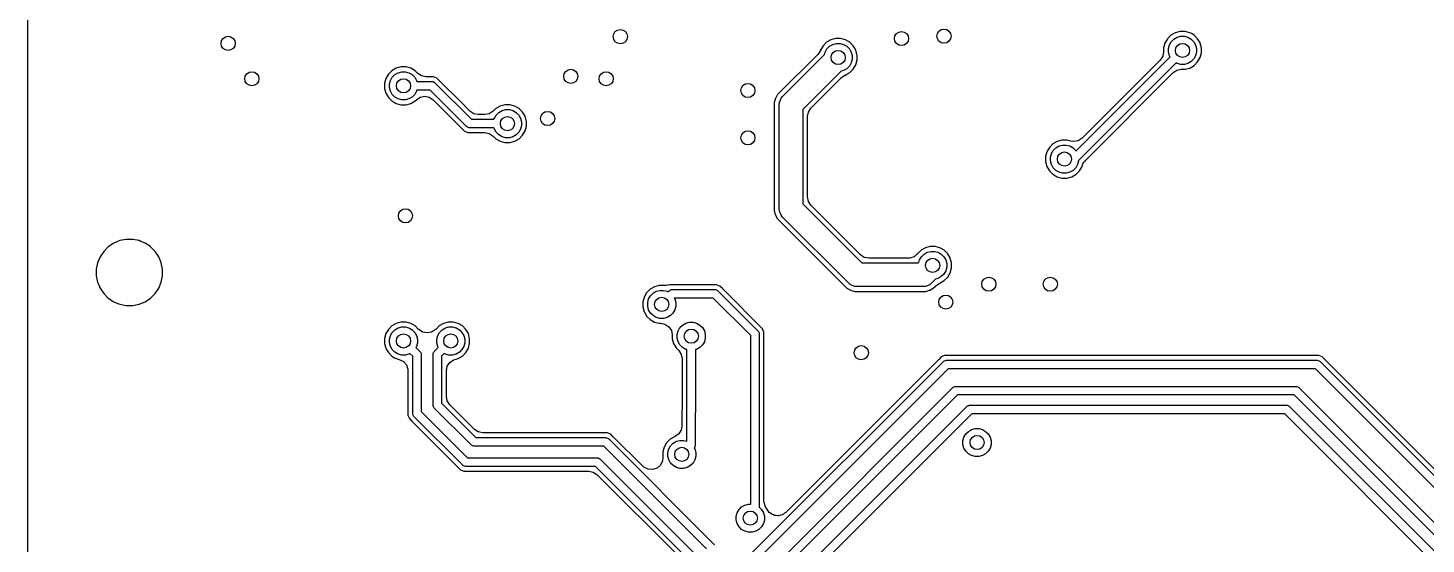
# Model space of a CAD drawing. Header units: inches. Extents: x 2.6 to 14.2, y -7.9 to -3.5.
# Drawn here: x 8.524 to 9.689, y -4.558 to -4.128 of the extents above; entities that cross this region are included whole.
import ezdxf

# ---------------------------------------------------------------- set-up
doc = ezdxf.new("R2010")
doc.units = ezdxf.units.IN
doc.header["$MEASUREMENT"] = 0
doc.layers.add('B.Cu', color=153, linetype='CONTINUOUS', true_color=0x4d7fc4)

msp = doc.modelspace()

# ---------------------------------------------------------------- linework, layer by layer
at = {"layer": 'B.Cu', "linetype": 'CONTINUOUS'}
for p, q in [((8.5242, -4.1737), (8.5242, -4.0408)), ((9.4767, -4.1336), (9.4738, -4.1366)), ((9.4803, -4.1316), (9.4767, -4.1336)), ((9.4792, -4.1369), (9.4819, -4.1353)), ((9.4843, -4.1305), (9.4803, -4.1316)), ((9.4819, -4.1353), (9.4849, -4.1345)), ((9.4885, -4.1305), (9.4843, -4.1305)), ((9.4849, -4.1345), (9.488, -4.1345)), ((9.488, -4.1345), (9.4909, -4.1353)), ((9.4925, -4.1316), (9.4885, -4.1305)), ((9.4909, -4.1353), (9.4936, -4.1369)), ((9.4938, -4.1323), (9.4925, -4.1316)), ((9.4961, -4.1336), (9.4938, -4.1323)), ((9.499, -4.1366), (9.4961, -4.1336)), ((9.1846, -4.1464), (9.1824, -4.1496)), ((9.1847, -4.1461), (9.1846, -4.1464)), ((9.1868, -4.1425), (9.1847, -4.1461)), ((9.1897, -4.1395), (9.1868, -4.1425)), ((9.1879, -4.1497), (9.1885, -4.1476)), ((9.1885, -4.1476), (9.19, -4.145)), ((9.1933, -4.1375), (9.1897, -4.1395)), ((9.19, -4.145), (9.1922, -4.1428)), ((9.1922, -4.1428), (9.1949, -4.1413)), ((9.1973, -4.1364), (9.1933, -4.1375)), ((9.1949, -4.1413), (9.1979, -4.1405)), ((9.2015, -4.1364), (9.1973, -4.1364)), ((9.1979, -4.1405), (9.201, -4.1405)), ((9.201, -4.1405), (9.2039, -4.1413)), ((9.2055, -4.1375), (9.2015, -4.1364)), ((9.2039, -4.1413), (9.2066, -4.1428)), ((9.2074, -4.1386), (9.2055, -4.1375)), ((9.2066, -4.1428), (9.2088, -4.145)), ((9.2091, -4.1395), (9.2074, -4.1386)), ((9.2088, -4.145), (9.2103, -4.1476)), ((9.212, -4.1425), (9.2091, -4.1395)), ((9.2103, -4.1476), (9.2111, -4.1506)), ((9.2135, -4.145), (9.212, -4.1425)), ((9.2141, -4.1461), (9.2135, -4.145)), ((9.215, -4.1496), (9.2141, -4.1461)), ((9.4706, -4.1474), (9.4699, -4.1511)), ((9.4717, -4.1402), (9.4706, -4.1442)), ((9.4706, -4.1442), (9.4706, -4.1474)), ((9.4738, -4.1366), (9.4717, -4.1402)), ((9.4747, -4.1447), (9.4755, -4.1417)), ((9.4747, -4.1478), (9.4747, -4.1447)), ((9.4755, -4.1417), (9.477, -4.1391)), ((9.477, -4.1391), (9.4792, -4.1369)), ((9.4936, -4.1369), (9.4958, -4.1391)), ((9.4958, -4.1391), (9.4973, -4.1417)), ((9.4973, -4.1417), (9.4981, -4.1447)), ((9.4981, -4.1447), (9.4981, -4.1478)), ((9.5007, -4.1395), (9.499, -4.1366)), ((9.5011, -4.1402), (9.5007, -4.1395)), ((9.5022, -4.1441), (9.5011, -4.1402)), ((9.5022, -4.1442), (9.5022, -4.1441)), ((9.5022, -4.1483), (9.5022, -4.1442)), ((9.1824, -4.1496), (9.149, -4.1831)), ((9.1531, -4.1846), (9.1879, -4.1497)), ((9.2088, -4.1594), (9.2066, -4.1615)), ((9.2103, -4.1567), (9.2088, -4.1594)), ((9.2111, -4.1537), (9.2103, -4.1567)), ((9.2111, -4.1506), (9.2111, -4.1537)), ((9.212, -4.1618), (9.2141, -4.1583)), ((9.2141, -4.1583), (9.2152, -4.1542)), ((9.2152, -4.1501), (9.215, -4.1496)), ((9.2152, -4.1542), (9.2152, -4.1501)), ((9.3976, -4.2301), (9.476, -4.1517)), ((9.481, -4.1567), (9.3997, -4.238)), ((9.4678, -4.1543), (9.4027, -4.2194)), ((9.4699, -4.1511), (9.4678, -4.1543)), ((9.4755, -4.1508), (9.4747, -4.1478)), ((9.476, -4.1517), (9.4755, -4.1508)), ((9.4819, -4.1572), (9.481, -4.1567)), ((9.4849, -4.158), (9.4819, -4.1572)), ((9.488, -4.158), (9.4849, -4.158)), ((9.4909, -4.1572), (9.488, -4.158)), ((9.4936, -4.1556), (9.4909, -4.1572)), ((9.4925, -4.161), (9.4961, -4.1589)), ((9.4958, -4.1534), (9.4936, -4.1556)), ((9.4973, -4.1508), (9.4958, -4.1534)), ((9.4961, -4.1589), (9.499, -4.1559)), ((9.4981, -4.1478), (9.4973, -4.1508)), ((9.499, -4.1559), (9.5011, -4.1523)), ((9.5011, -4.1523), (9.5022, -4.1483)), ((8.8225, -4.1697), (8.8214, -4.1737)), ((8.8246, -4.1661), (8.8225, -4.1697)), ((8.8275, -4.1632), (8.8246, -4.1661)), ((8.8263, -4.1713), (8.8278, -4.1686)), ((8.8311, -4.1611), (8.8275, -4.1632)), ((8.8278, -4.1686), (8.83, -4.1664)), ((8.83, -4.1664), (8.8327, -4.1649)), ((8.8351, -4.16), (8.8311, -4.1611)), ((8.8327, -4.1649), (8.8357, -4.1641)), ((8.8393, -4.16), (8.8351, -4.16)), ((8.8357, -4.1641), (8.8387, -4.1641)), ((8.8387, -4.1641), (8.8417, -4.1649)), ((8.8433, -4.1611), (8.8393, -4.16)), ((8.8417, -4.1649), (8.8444, -4.1664)), ((8.8469, -4.1632), (8.8433, -4.1611)), ((8.8444, -4.1664), (8.8466, -4.1686)), ((8.8466, -4.1686), (8.8481, -4.1713)), ((8.8491, -4.1654), (8.8469, -4.1632)), ((8.8469, -4.1632), (8.8469, -4.1632)), ((8.8523, -4.1675), (8.8491, -4.1654)), ((8.8561, -4.1683), (8.8523, -4.1675)), ((8.8623, -4.1683), (8.8561, -4.1683)), ((8.8651, -4.1694), (8.8623, -4.1683)), ((8.8623, -4.1683), (8.8623, -4.1683)), ((8.8672, -4.1715), (8.8651, -4.1694)), ((8.8651, -4.1694), (8.8651, -4.1694)), ((8.8651, -4.1694), (8.8651, -4.1694)), ((9.2019, -4.1636), (9.1699, -4.1956)), ((9.1767, -4.1944), (9.202, -4.1691)), ((9.2039, -4.1631), (9.2019, -4.1636)), ((9.202, -4.1691), (9.2051, -4.167)), ((9.2066, -4.1615), (9.2039, -4.1631)), ((9.2051, -4.167), (9.2055, -4.1669)), ((9.2051, -4.167), (9.2051, -4.167)), ((9.2055, -4.1669), (9.2066, -4.1662)), ((9.2066, -4.1662), (9.2091, -4.1648)), ((9.2091, -4.1648), (9.212, -4.1618)), ((9.4054, -4.2379), (9.4784, -4.1649)), ((9.4784, -4.1649), (9.4816, -4.1628)), ((9.4816, -4.1628), (9.4853, -4.162)), ((9.4853, -4.162), (9.4885, -4.162)), ((9.4885, -4.162), (9.4925, -4.161)), ((8.5242, -4.3286), (8.5242, -4.1737)), ((8.8214, -4.1737), (8.8214, -4.1779)), ((8.8214, -4.1779), (8.8225, -4.1819)), ((8.8225, -4.1819), (8.8238, -4.1841)), ((8.8255, -4.1742), (8.8263, -4.1713)), ((8.8255, -4.1773), (8.8255, -4.1742)), ((8.8263, -4.1803), (8.8255, -4.1773)), ((8.8278, -4.183), (8.8263, -4.1803)), ((8.8481, -4.1803), (8.8466, -4.183)), ((8.8481, -4.1713), (8.8484, -4.1722)), ((8.8484, -4.1793), (8.8481, -4.1803)), ((8.8484, -4.1722), (8.8608, -4.1722)), ((8.8594, -4.1793), (8.8484, -4.1793)), ((8.8898, -4.2098), (8.8594, -4.1793)), ((8.8608, -4.1722), (8.8615, -4.1723)), ((8.8615, -4.1723), (8.8624, -4.1727)), ((8.8624, -4.1727), (8.8628, -4.1728)), ((8.8628, -4.1728), (8.8633, -4.1733)), ((8.8633, -4.1733), (8.8938, -4.2037)), ((8.8854, -4.1897), (8.8672, -4.1715)), ((8.8672, -4.1715), (8.8672, -4.1715)), ((8.8238, -4.1841), (8.8246, -4.1855)), ((8.8246, -4.1855), (8.8275, -4.1884)), ((8.8275, -4.1884), (8.8311, -4.1905)), ((8.83, -4.1852), (8.8278, -4.183)), ((8.8327, -4.1867), (8.83, -4.1852)), ((8.8311, -4.1905), (8.8351, -4.1916)), ((8.8357, -4.1875), (8.8327, -4.1867)), ((8.8351, -4.1916), (8.8393, -4.1916)), ((8.8387, -4.1875), (8.8357, -4.1875)), ((8.8417, -4.1867), (8.8387, -4.1875)), ((8.8393, -4.1916), (8.8433, -4.1905)), ((8.8444, -4.1852), (8.8417, -4.1867)), ((8.8433, -4.1905), (8.8469, -4.1884)), ((8.8466, -4.183), (8.8444, -4.1852)), ((8.8469, -4.1884), (8.8479, -4.1874)), ((8.8479, -4.1874), (8.8511, -4.1852)), ((8.8511, -4.1852), (8.8549, -4.1845)), ((8.8549, -4.1845), (8.8586, -4.1852)), ((8.8586, -4.1852), (8.8618, -4.1874)), ((8.8618, -4.1874), (8.8618, -4.1874)), ((8.8618, -4.1874), (8.886, -4.2115)), ((8.8926, -4.1969), (8.8854, -4.1897)), ((8.9177, -4.1926), (8.9141, -4.1947)), ((8.9217, -4.1915), (8.9177, -4.1926)), ((8.9259, -4.1915), (8.9217, -4.1915)), ((8.9299, -4.1926), (8.9259, -4.1915)), ((8.932, -4.1938), (8.9299, -4.1926)), ((8.9335, -4.1947), (8.932, -4.1938)), ((9.1472, -4.1862), (9.1462, -4.1897)), ((9.1462, -4.1897), (9.1462, -4.1897)), ((9.1462, -4.1897), (9.1462, -4.28)), ((9.1474, -4.1859), (9.1472, -4.1862)), ((9.1472, -4.1862), (9.1472, -4.1862)), ((9.149, -4.1831), (9.1474, -4.1859)), ((9.1474, -4.1859), (9.1474, -4.1859)), ((9.149, -4.1831), (9.149, -4.1831)), ((9.149, -4.1831), (9.149, -4.1831)), ((9.1502, -4.1915), (9.1504, -4.1896)), ((9.1502, -4.2781), (9.1502, -4.1915)), ((9.1504, -4.1896), (9.1519, -4.1861)), ((9.1519, -4.1861), (9.1531, -4.1846)), ((9.1519, -4.1861), (9.1519, -4.1861)), ((8.8957, -4.199), (8.8926, -4.1969)), ((8.8938, -4.2037), (8.9126, -4.2037)), ((8.8995, -4.1998), (8.8957, -4.199)), ((8.905, -4.1998), (8.8995, -4.1998)), ((8.9087, -4.199), (8.905, -4.1998)), ((8.9119, -4.1969), (8.9087, -4.199)), ((8.9087, -4.199), (8.9087, -4.199)), ((8.9087, -4.199), (8.9087, -4.199)), ((8.9141, -4.1947), (8.9119, -4.1969)), ((8.9119, -4.1969), (8.9119, -4.1969)), ((8.9126, -4.2037), (8.9129, -4.2028)), ((8.9129, -4.2028), (8.9144, -4.2001)), ((8.9141, -4.1947), (8.9141, -4.1947)), ((8.9144, -4.2001), (8.9166, -4.1979)), ((8.9166, -4.1979), (8.9193, -4.1964)), ((8.9193, -4.1964), (8.9223, -4.1956)), ((8.9223, -4.1956), (8.9254, -4.1956)), ((8.9254, -4.1956), (8.9283, -4.1964)), ((8.9283, -4.1964), (8.931, -4.1979)), ((8.931, -4.1979), (8.9332, -4.2001)), ((8.9332, -4.2001), (8.9347, -4.2028)), ((8.9364, -4.1976), (8.9335, -4.1947)), ((8.9347, -4.2028), (8.9355, -4.2057)), ((8.9355, -4.2057), (8.9355, -4.2088)), ((8.9377, -4.1998), (8.9364, -4.1976)), ((8.9385, -4.2012), (8.9377, -4.1998)), ((8.9395, -4.2047), (8.9385, -4.2012)), ((8.9396, -4.2052), (8.9395, -4.2047)), ((8.9396, -4.2094), (8.9396, -4.2052)), ((9.1699, -4.1956), (9.1699, -4.2741)), ((9.1738, -4.2013), (9.1746, -4.1976)), ((9.1738, -4.2347), (9.1738, -4.2013)), ((9.1746, -4.1976), (9.1767, -4.1944)), ((8.886, -4.2115), (8.886, -4.2115)), ((8.886, -4.2115), (8.8881, -4.2136)), ((8.8881, -4.2136), (8.8881, -4.2136)), ((8.8881, -4.2136), (8.8881, -4.2136)), ((8.8881, -4.2136), (8.8908, -4.2148)), ((8.8904, -4.2102), (8.8898, -4.2098)), ((8.8911, -4.2105), (8.8904, -4.2102)), ((8.8908, -4.2148), (8.8908, -4.2148)), ((8.8908, -4.2148), (8.8908, -4.2148)), ((8.8908, -4.2148), (8.8908, -4.2148)), ((8.8908, -4.2148), (8.8938, -4.2148)), ((8.8916, -4.2108), (8.8911, -4.2105)), ((8.8923, -4.2108), (8.8916, -4.2108)), ((8.9126, -4.2108), (8.8923, -4.2108)), ((8.8938, -4.2148), (8.905, -4.2148)), ((8.905, -4.2148), (8.9087, -4.2155)), ((8.9087, -4.2155), (8.9119, -4.2177)), ((8.9129, -4.2118), (8.9126, -4.2108)), ((8.9144, -4.2145), (8.9129, -4.2118)), ((8.9166, -4.2167), (8.9144, -4.2145)), ((8.9193, -4.2182), (8.9166, -4.2167)), ((8.931, -4.2167), (8.9283, -4.2182)), ((8.9332, -4.2145), (8.931, -4.2167)), ((8.9347, -4.2118), (8.9332, -4.2145)), ((8.9335, -4.2199), (8.9364, -4.217)), ((8.9355, -4.2088), (8.9347, -4.2118)), ((8.9364, -4.217), (8.9385, -4.2134)), ((8.9385, -4.2134), (8.9396, -4.2094)), ((8.9119, -4.2177), (8.9131, -4.2189)), ((8.9131, -4.2189), (8.9141, -4.2199)), ((8.9141, -4.2199), (8.9177, -4.222)), ((8.9177, -4.222), (8.9217, -4.2231)), ((8.9223, -4.219), (8.9193, -4.2182)), ((8.9217, -4.2231), (8.9259, -4.2231)), ((8.9254, -4.219), (8.9223, -4.219)), ((8.9283, -4.2182), (8.9254, -4.219)), ((8.9259, -4.2231), (8.9299, -4.222)), ((8.9299, -4.222), (8.9335, -4.2199)), ((9.3754, -4.2271), (9.3733, -4.2307)), ((9.3783, -4.2242), (9.3754, -4.2271)), ((9.3819, -4.2221), (9.3783, -4.2242)), ((9.3786, -4.2296), (9.3808, -4.2274)), ((9.3808, -4.2274), (9.3835, -4.2259)), ((9.3859, -4.221), (9.3819, -4.2221)), ((9.3835, -4.2259), (9.3865, -4.2251)), ((9.3901, -4.221), (9.3859, -4.221)), ((9.3865, -4.2251), (9.3895, -4.2251)), ((9.3895, -4.2251), (9.3925, -4.2259)), ((9.3932, -4.2219), (9.3901, -4.221)), ((9.3925, -4.2259), (9.3952, -4.2274)), ((9.3958, -4.2222), (9.3932, -4.2219)), ((9.3952, -4.2274), (9.3974, -4.2296)), ((9.3995, -4.2215), (9.3958, -4.2222)), ((9.4027, -4.2194), (9.3995, -4.2215)), ((9.1738, -4.2684), (9.1738, -4.2347)), ((9.3733, -4.2307), (9.3722, -4.2347)), ((9.3722, -4.2347), (9.3722, -4.2389)), ((9.3722, -4.2389), (9.3733, -4.2429)), ((9.3763, -4.2353), (9.3771, -4.2323)), ((9.3763, -4.2384), (9.3763, -4.2353)), ((9.3771, -4.2413), (9.3763, -4.2384)), ((9.3771, -4.2323), (9.3786, -4.2296)), ((9.3974, -4.2296), (9.3976, -4.2301)), ((9.3997, -4.2384), (9.3989, -4.2413)), ((9.3997, -4.238), (9.3997, -4.2384)), ((9.403, -4.2416), (9.4033, -4.2409)), ((9.4033, -4.2409), (9.404, -4.2399)), ((9.404, -4.2399), (9.4045, -4.2389)), ((9.4045, -4.2389), (9.4054, -4.2379)), ((9.3733, -4.2429), (9.3733, -4.2429)), ((9.3733, -4.2429), (9.3754, -4.2465)), ((9.3754, -4.2465), (9.3783, -4.2494)), ((9.3786, -4.244), (9.3771, -4.2413)), ((9.3783, -4.2494), (9.3819, -4.2515)), ((9.3808, -4.2462), (9.3786, -4.244)), ((9.3835, -4.2477), (9.3808, -4.2462)), ((9.3819, -4.2515), (9.3859, -4.2526)), ((9.3865, -4.2485), (9.3835, -4.2477)), ((9.3859, -4.2526), (9.3901, -4.2526)), ((9.3895, -4.2485), (9.3865, -4.2485)), ((9.3925, -4.2477), (9.3895, -4.2485)), ((9.3901, -4.2526), (9.3941, -4.2515)), ((9.3952, -4.2462), (9.3925, -4.2477)), ((9.3941, -4.2515), (9.3977, -4.2494)), ((9.3974, -4.244), (9.3952, -4.2462)), ((9.3989, -4.2413), (9.3974, -4.244)), ((9.3977, -4.2494), (9.3979, -4.2492)), ((9.3979, -4.2492), (9.4006, -4.2465)), ((9.4006, -4.2465), (9.4027, -4.2429)), ((9.4027, -4.2429), (9.403, -4.2416)), ((9.1699, -4.2741), (9.2192, -4.3234)), ((9.1746, -4.2721), (9.1738, -4.2684)), ((9.1767, -4.2753), (9.1746, -4.2721)), ((9.218, -4.3166), (9.1767, -4.2753)), ((9.1462, -4.28), (9.1469, -4.2826)), ((9.1469, -4.2826), (9.1472, -4.2835)), ((9.1472, -4.2835), (9.149, -4.2866)), ((9.149, -4.2866), (9.149, -4.2866)), ((9.149, -4.2866), (9.149, -4.2866)), ((9.149, -4.2866), (9.2067, -4.3443)), ((9.1504, -4.2801), (9.1502, -4.2781)), ((9.1519, -4.2836), (9.1504, -4.2801)), ((9.1531, -4.2851), (9.1519, -4.2836)), ((9.1519, -4.2836), (9.1519, -4.2836)), ((9.2082, -4.3402), (9.1531, -4.2851)), ((8.5912, -4.3099), (8.5874, -4.3137)), ((8.5958, -4.3069), (8.5912, -4.3099)), ((8.6008, -4.3048), (8.5958, -4.3069)), ((8.5958, -4.3069), (8.5958, -4.3069)), ((8.6061, -4.3037), (8.6008, -4.3048)), ((8.6008, -4.3048), (8.6008, -4.3048)), ((8.6115, -4.3037), (8.6061, -4.3037)), ((8.6061, -4.3037), (8.6061, -4.3037)), ((8.6169, -4.3048), (8.6115, -4.3037)), ((8.6115, -4.3037), (8.6115, -4.3037)), ((8.6184, -4.3054), (8.6169, -4.3048)), ((8.6169, -4.3048), (8.6169, -4.3048)), ((8.6219, -4.3069), (8.6184, -4.3054)), ((8.6264, -4.3098), (8.6219, -4.3069)), ((8.6219, -4.3069), (8.6219, -4.3069)), ((8.6264, -4.3099), (8.6264, -4.3098)), ((8.6302, -4.3137), (8.6264, -4.3099)), ((9.2721, -4.3107), (9.2685, -4.3128)), ((9.2761, -4.3096), (9.2721, -4.3107)), ((9.2802, -4.3096), (9.2761, -4.3096)), ((9.2842, -4.3107), (9.2802, -4.3096)), ((9.2853, -4.3113), (9.2842, -4.3107)), ((8.5844, -4.3182), (8.5823, -4.3233)), ((8.5874, -4.3137), (8.5844, -4.3182)), ((8.5844, -4.3182), (8.5844, -4.3182)), ((8.6332, -4.3182), (8.6302, -4.3137)), ((8.6302, -4.3137), (8.6302, -4.3137)), ((8.6333, -4.3182), (8.6332, -4.3182)), ((8.635, -4.3225), (8.6333, -4.3182)), ((9.2212, -4.3187), (9.218, -4.3166)), ((9.2249, -4.3195), (9.2212, -4.3187)), ((9.2578, -4.3195), (9.2249, -4.3195)), ((9.2591, -4.3194), (9.2578, -4.3195)), ((9.2627, -4.3182), (9.2591, -4.3194)), ((9.265, -4.3161), (9.2627, -4.3182)), ((9.2651, -4.3162), (9.265, -4.3161)), ((9.2655, -4.3157), (9.2651, -4.3162)), ((9.2685, -4.3128), (9.2655, -4.3157)), ((9.2655, -4.3157), (9.2655, -4.3157)), ((9.2667, -4.3229), (9.2672, -4.3209)), ((9.2672, -4.3209), (9.2688, -4.3182)), ((9.2685, -4.3128), (9.2685, -4.3128)), ((9.2685, -4.3128), (9.2685, -4.3128)), ((9.2688, -4.3182), (9.271, -4.316)), ((9.271, -4.316), (9.2736, -4.3145)), ((9.2736, -4.3145), (9.2766, -4.3137)), ((9.2766, -4.3137), (9.2797, -4.3137)), ((9.2797, -4.3137), (9.2827, -4.3145)), ((9.2827, -4.3145), (9.2853, -4.316)), ((9.2878, -4.3128), (9.2853, -4.3113)), ((9.2853, -4.316), (9.2875, -4.3182)), ((9.2875, -4.3182), (9.2891, -4.3209)), ((9.2908, -4.3157), (9.2878, -4.3128)), ((9.2891, -4.3209), (9.2899, -4.3239)), ((9.2927, -4.319), (9.2908, -4.3157)), ((9.2928, -4.3193), (9.2927, -4.319)), ((9.2939, -4.3232), (9.2928, -4.3193)), ((8.5242, -4.5963), (8.5242, -4.3286)), ((8.5823, -4.3233), (8.5812, -4.3286)), ((8.5812, -4.3286), (8.5812, -4.334)), ((8.5812, -4.334), (8.5823, -4.3393)), ((8.5823, -4.3233), (8.5823, -4.3233)), ((8.6353, -4.3233), (8.635, -4.3225)), ((8.6364, -4.3286), (8.6353, -4.3233)), ((8.6353, -4.3233), (8.6353, -4.3233)), ((8.6353, -4.3393), (8.6364, -4.334)), ((8.6364, -4.334), (8.6364, -4.3286)), ((8.6364, -4.3286), (8.6364, -4.3286)), ((8.6364, -4.334), (8.6364, -4.334)), ((9.2192, -4.3234), (9.2662, -4.3234)), ((9.2662, -4.3234), (9.2667, -4.3229)), ((9.2875, -4.3326), (9.2853, -4.3348)), ((9.2891, -4.3299), (9.2875, -4.3326)), ((9.2899, -4.3269), (9.2891, -4.3299)), ((9.2899, -4.3239), (9.2899, -4.3269)), ((9.2908, -4.3351), (9.2928, -4.3315)), ((9.2928, -4.3315), (9.2939, -4.3275)), ((9.2939, -4.3233), (9.2939, -4.3232)), ((9.2939, -4.3275), (9.2939, -4.3233)), ((8.5823, -4.3393), (8.5823, -4.3393)), ((8.5823, -4.3393), (8.5832, -4.3415)), ((8.5832, -4.3415), (8.5844, -4.3443)), ((8.5844, -4.3443), (8.5844, -4.3444)), ((8.5844, -4.3444), (8.5844, -4.3444)), ((8.5844, -4.3444), (8.5874, -4.3489)), ((8.6302, -4.3489), (8.6333, -4.3444)), ((8.6333, -4.3444), (8.6353, -4.3393)), ((8.6353, -4.3393), (8.6353, -4.3393)), ((9.0427, -4.3453), (9.0397, -4.3482)), ((9.0463, -4.3432), (9.0427, -4.3453)), ((9.0503, -4.3421), (9.0463, -4.3432)), ((9.0544, -4.3421), (9.0503, -4.3421)), ((9.0548, -4.3421), (9.0544, -4.3421)), ((9.0544, -4.3421), (9.0544, -4.3421)), ((9.056, -4.3422), (9.0548, -4.3421)), ((9.0588, -4.3417), (9.056, -4.3422)), ((9.0597, -4.3415), (9.0588, -4.3417)), ((9.0588, -4.3417), (9.0588, -4.3417)), ((9.0981, -4.3415), (9.0597, -4.3415)), ((9.0597, -4.3415), (9.0597, -4.3415)), ((9.0598, -4.3459), (9.0605, -4.3455)), ((9.0605, -4.3455), (9.0612, -4.3455)), ((9.0612, -4.3455), (9.0967, -4.3455)), ((9.0967, -4.3455), (9.0973, -4.3455)), ((9.0973, -4.3455), (9.0981, -4.3459)), ((9.1009, -4.3427), (9.0981, -4.3415)), ((9.0981, -4.3415), (9.0981, -4.3415)), ((9.103, -4.3448), (9.1009, -4.3427)), ((9.1009, -4.3427), (9.1009, -4.3427)), ((9.1009, -4.3427), (9.1009, -4.3427)), ((9.1044, -4.3461), (9.103, -4.3448)), ((9.103, -4.3448), (9.103, -4.3448)), ((9.2067, -4.3443), (9.2067, -4.3443)), ((9.2067, -4.3443), (9.2067, -4.3443)), ((9.2067, -4.3443), (9.2098, -4.3461)), ((9.2097, -4.3415), (9.2082, -4.3402)), ((9.2132, -4.3429), (9.2097, -4.3415)), ((9.2097, -4.3415), (9.2097, -4.3415)), ((9.2152, -4.3431), (9.2132, -4.3429)), ((9.2703, -4.3431), (9.2152, -4.3431)), ((9.2722, -4.3429), (9.2703, -4.3431)), ((9.2757, -4.3415), (9.2722, -4.3429)), ((9.2772, -4.3402), (9.2757, -4.3415)), ((9.2757, -4.3415), (9.2757, -4.3415)), ((9.2757, -4.346), (9.2771, -4.3453)), ((9.2771, -4.3453), (9.2787, -4.3443)), ((9.2806, -4.3369), (9.2772, -4.3402)), ((9.2787, -4.3443), (9.2807, -4.3424)), ((9.2827, -4.3363), (9.2806, -4.3369)), ((9.2807, -4.3424), (9.2839, -4.3402)), ((9.2853, -4.3348), (9.2827, -4.3363)), ((9.2839, -4.3402), (9.2842, -4.3401)), ((9.2839, -4.3402), (9.2839, -4.3402)), ((9.2842, -4.3401), (9.2878, -4.338)), ((9.2842, -4.3401), (9.2842, -4.3401)), ((9.2878, -4.338), (9.2908, -4.3351)), ((8.5874, -4.3489), (8.5874, -4.3489)), ((8.5874, -4.3489), (8.5912, -4.3527)), ((8.5912, -4.3527), (8.5912, -4.3527)), ((8.5912, -4.3527), (8.5958, -4.3557)), ((8.5958, -4.3557), (8.5958, -4.3557)), ((8.5958, -4.3557), (8.5992, -4.3572)), ((8.5992, -4.3572), (8.6008, -4.3578)), ((8.6169, -4.3578), (8.6219, -4.3557)), ((8.6219, -4.3557), (8.6264, -4.3527)), ((8.6264, -4.3527), (8.6302, -4.3489)), ((9.0377, -4.3518), (9.0366, -4.3558)), ((9.0366, -4.3558), (9.0366, -4.3599)), ((9.0397, -4.3482), (9.0377, -4.3518)), ((9.0407, -4.3563), (9.0415, -4.3534)), ((9.0407, -4.3594), (9.0407, -4.3563)), ((9.0415, -4.3534), (9.043, -4.3507)), ((9.043, -4.3507), (9.0452, -4.3485)), ((9.0452, -4.3485), (9.0478, -4.347)), ((9.0478, -4.347), (9.0508, -4.3462)), ((9.0508, -4.3462), (9.0539, -4.3462)), ((9.0539, -4.3462), (9.0569, -4.347)), ((9.0569, -4.347), (9.0578, -4.3475)), ((9.0578, -4.3475), (9.0587, -4.3465)), ((9.0587, -4.3465), (9.0593, -4.3461)), ((9.0593, -4.3461), (9.0598, -4.3459)), ((9.0952, -4.3526), (9.0628, -4.3526)), ((9.0628, -4.3526), (9.0633, -4.3534)), ((9.0633, -4.3534), (9.0641, -4.3563)), ((9.0641, -4.3563), (9.0641, -4.3594)), ((9.1266, -4.3839), (9.0952, -4.3526)), ((9.0981, -4.3459), (9.0986, -4.3461)), ((9.0986, -4.3461), (9.0992, -4.3465)), ((9.0992, -4.3465), (9.1326, -4.38)), ((9.1365, -4.3782), (9.1044, -4.3461)), ((9.2098, -4.3461), (9.2098, -4.3461)), ((9.2098, -4.3461), (9.2098, -4.3461)), ((9.2098, -4.3461), (9.2133, -4.3471)), ((9.2133, -4.3471), (9.2721, -4.3471)), ((9.2721, -4.3471), (9.2756, -4.3461)), ((9.2756, -4.3461), (9.2757, -4.346)), ((8.6008, -4.3578), (8.6008, -4.3578)), ((8.6008, -4.3578), (8.606, -4.3588)), ((8.606, -4.3588), (8.6061, -4.3589)), ((8.6061, -4.3589), (8.6115, -4.3589)), ((8.6115, -4.3589), (8.6142, -4.3583)), ((8.6142, -4.3583), (8.6169, -4.3578)), ((8.6169, -4.3578), (8.6169, -4.3578)), ((8.6169, -4.3578), (8.6169, -4.3578)), ((9.0366, -4.3599), (9.0377, -4.364)), ((9.0377, -4.364), (9.0382, -4.3648)), ((9.0382, -4.3648), (9.0397, -4.3676)), ((9.0397, -4.3676), (9.0427, -4.3705)), ((9.0415, -4.3624), (9.0407, -4.3594)), ((9.043, -4.3651), (9.0415, -4.3624)), ((9.0452, -4.3672), (9.043, -4.3651)), ((9.0478, -4.3688), (9.0452, -4.3672)), ((9.0508, -4.3696), (9.0478, -4.3688)), ((9.0569, -4.3688), (9.0539, -4.3696)), ((9.0596, -4.3672), (9.0569, -4.3688)), ((9.0617, -4.3651), (9.0596, -4.3672)), ((9.0633, -4.3624), (9.0617, -4.3651)), ((9.0641, -4.3594), (9.0633, -4.3624)), ((8.8246, -4.3787), (8.8225, -4.3823)), ((8.8275, -4.3758), (8.8246, -4.3787)), ((8.8311, -4.3737), (8.8275, -4.3758)), ((8.8278, -4.3812), (8.83, -4.379)), ((8.83, -4.379), (8.8327, -4.3775)), ((8.8351, -4.3726), (8.8311, -4.3737)), ((8.8327, -4.3775), (8.8357, -4.3767)), ((8.8393, -4.3726), (8.8351, -4.3726)), ((8.8357, -4.3767), (8.8387, -4.3767)), ((8.8387, -4.3767), (8.8417, -4.3775)), ((8.8433, -4.3737), (8.8393, -4.3726)), ((8.8417, -4.3775), (8.8444, -4.379)), ((8.8445, -4.3744), (8.8433, -4.3737)), ((8.8444, -4.379), (8.8466, -4.3812)), ((8.8469, -4.3758), (8.8445, -4.3744)), ((8.8498, -4.3787), (8.8469, -4.3758)), ((8.85, -4.3788), (8.8498, -4.3787)), ((8.8498, -4.3787), (8.8498, -4.3787)), ((8.8531, -4.381), (8.85, -4.3788)), ((8.8638, -4.3788), (8.8606, -4.381)), ((8.864, -4.3787), (8.8638, -4.3788)), ((8.8669, -4.3758), (8.864, -4.3787)), ((8.864, -4.3787), (8.864, -4.3787)), ((8.8705, -4.3737), (8.8669, -4.3758)), ((8.8669, -4.3758), (8.8669, -4.3758)), ((8.8669, -4.3758), (8.8669, -4.3758)), ((8.8672, -4.3812), (8.8694, -4.379)), ((8.8694, -4.379), (8.8721, -4.3775)), ((8.8745, -4.3726), (8.8705, -4.3737)), ((8.8721, -4.3775), (8.875, -4.3767)), ((8.8787, -4.3726), (8.8745, -4.3726)), ((8.875, -4.3767), (8.8781, -4.3767)), ((8.8781, -4.3767), (8.8811, -4.3775)), ((8.8827, -4.3737), (8.8787, -4.3726)), ((8.8811, -4.3775), (8.8838, -4.379)), ((8.8839, -4.3744), (8.8827, -4.3737)), ((8.8838, -4.379), (8.8859, -4.3812)), ((8.8863, -4.3758), (8.8839, -4.3744)), ((8.8892, -4.3787), (8.8863, -4.3758)), ((8.8913, -4.3823), (8.8892, -4.3787)), ((9.0427, -4.3705), (9.0463, -4.3726)), ((9.0463, -4.3726), (9.0503, -4.3736)), ((9.0503, -4.3736), (9.0514, -4.3736)), ((9.0539, -4.3696), (9.0508, -4.3696)), ((9.0514, -4.3736), (9.0551, -4.3744)), ((9.0551, -4.3744), (9.0583, -4.3765)), ((9.0583, -4.3765), (9.0605, -4.3797)), ((9.0605, -4.3797), (9.0612, -4.3834)), ((9.0653, -4.3829), (9.0661, -4.3799)), ((9.0661, -4.3799), (9.0676, -4.3773)), ((9.0676, -4.3773), (9.0698, -4.3751)), ((9.0698, -4.3751), (9.0724, -4.3735)), ((9.0724, -4.3735), (9.0754, -4.3727)), ((9.0754, -4.3727), (9.0785, -4.3727)), ((9.0785, -4.3727), (9.0815, -4.3735)), ((9.0815, -4.3735), (9.0842, -4.3751)), ((9.0842, -4.3751), (9.0863, -4.3773)), ((9.0863, -4.3773), (9.0879, -4.3799)), ((9.0879, -4.3799), (9.0887, -4.3829)), ((9.1326, -4.38), (9.1331, -4.3805)), ((9.1331, -4.3805), (9.1335, -4.3815)), ((9.1376, -4.381), (9.1365, -4.3782)), ((8.8225, -4.3823), (8.8214, -4.3863)), ((8.8214, -4.3863), (8.8214, -4.3905)), ((8.8214, -4.3905), (8.8225, -4.3945)), ((8.8255, -4.3868), (8.8263, -4.3839)), ((8.8255, -4.3899), (8.8255, -4.3868)), ((8.8263, -4.3929), (8.8255, -4.3899)), ((8.8263, -4.3839), (8.8278, -4.3812)), ((8.8466, -4.3812), (8.8481, -4.3839)), ((8.8481, -4.3839), (8.8489, -4.3868)), ((8.8489, -4.3899), (8.8481, -4.3929)), ((8.8489, -4.3868), (8.8489, -4.3899)), ((8.8569, -4.3817), (8.8531, -4.381)), ((8.8606, -4.381), (8.8569, -4.3817)), ((8.8649, -4.3868), (8.8657, -4.3839)), ((8.8649, -4.3899), (8.8649, -4.3868)), ((8.8657, -4.3929), (8.8649, -4.3899)), ((8.8657, -4.3839), (8.8672, -4.3812)), ((8.8859, -4.3812), (8.8875, -4.3839)), ((8.8875, -4.3839), (8.8883, -4.3868)), ((8.8883, -4.3899), (8.8875, -4.3929)), ((8.8883, -4.3868), (8.8883, -4.3899)), ((8.892, -4.3851), (8.8913, -4.3823)), ((8.8913, -4.3945), (8.8923, -4.3905)), ((8.8923, -4.3863), (8.892, -4.3851)), ((8.8923, -4.3905), (8.8923, -4.3863)), ((9.0612, -4.3834), (9.0612, -4.3865)), ((9.0612, -4.3865), (9.0623, -4.3905)), ((9.0623, -4.3905), (9.0635, -4.3926)), ((9.0653, -4.386), (9.0653, -4.3829)), ((9.0661, -4.389), (9.0653, -4.386)), ((9.0676, -4.3916), (9.0661, -4.389)), ((9.0698, -4.3938), (9.0676, -4.3916)), ((9.0863, -4.3916), (9.0842, -4.3938)), ((9.0879, -4.389), (9.0863, -4.3916)), ((9.0887, -4.386), (9.0879, -4.389)), ((9.0887, -4.3829), (9.0887, -4.386)), ((9.1266, -4.5243), (9.1266, -4.3839)), ((9.1335, -4.3815), (9.1336, -4.3818)), ((9.1336, -4.3818), (9.1337, -4.3825)), ((9.1337, -4.3825), (9.1337, -4.5269)), ((9.1376, -4.3851), (9.1376, -4.381)), ((9.1376, -4.381), (9.1376, -4.381)), ((9.1376, -4.3941), (9.1376, -4.3851)), ((9.1376, -4.3851), (9.1376, -4.3851)), ((8.8225, -4.3945), (8.8236, -4.3964)), ((8.8236, -4.3964), (8.8246, -4.3981)), ((8.8246, -4.3981), (8.8275, -4.401)), ((8.8278, -4.3956), (8.8263, -4.3929)), ((8.8275, -4.401), (8.8303, -4.4026)), ((8.83, -4.3978), (8.8278, -4.3956)), ((8.8327, -4.3993), (8.83, -4.3978)), ((8.8303, -4.4026), (8.8311, -4.4031)), ((8.8311, -4.4031), (8.8337, -4.4038)), ((8.8357, -4.4001), (8.8327, -4.3993)), ((8.8337, -4.4038), (8.8371, -4.4055)), ((8.8387, -4.4001), (8.8357, -4.4001)), ((8.8417, -4.3993), (8.8387, -4.4001)), ((8.8426, -4.3988), (8.8417, -4.3993)), ((8.8449, -4.4011), (8.8426, -4.3988)), ((8.8449, -4.4488), (8.8449, -4.4011)), ((8.8481, -4.3929), (8.8476, -4.3938)), ((8.8476, -4.3938), (8.8509, -4.3971)), ((8.8509, -4.3971), (8.8514, -4.3976)), ((8.8514, -4.3976), (8.8515, -4.3979)), ((8.8515, -4.3979), (8.8519, -4.3989)), ((8.8519, -4.3989), (8.852, -4.3996)), ((8.852, -4.3996), (8.852, -4.4473)), ((8.8618, -4.3996), (8.8619, -4.3989)), ((8.8618, -4.4418), (8.8618, -4.3996)), ((8.8619, -4.3989), (8.8623, -4.3979)), ((8.8623, -4.3979), (8.8624, -4.3976)), ((8.8624, -4.3976), (8.8628, -4.3971)), ((8.8628, -4.3971), (8.8662, -4.3938)), ((8.8662, -4.3938), (8.8657, -4.3929)), ((8.8712, -4.3988), (8.8689, -4.4011)), ((8.8689, -4.4011), (8.8689, -4.4403)), ((8.8721, -4.3993), (8.8712, -4.3988)), ((8.875, -4.4001), (8.8721, -4.3993)), ((8.8781, -4.4001), (8.875, -4.4001)), ((8.8811, -4.3993), (8.8781, -4.4001)), ((8.8789, -4.4042), (8.8801, -4.4038)), ((8.8801, -4.4038), (8.8811, -4.4035)), ((8.8838, -4.3978), (8.8811, -4.3993)), ((8.8811, -4.4035), (8.8827, -4.4031)), ((8.8827, -4.4031), (8.8863, -4.401)), ((8.8859, -4.3956), (8.8838, -4.3978)), ((8.8875, -4.3929), (8.8859, -4.3956)), ((8.8863, -4.401), (8.8892, -4.3981)), ((8.8892, -4.3981), (8.8913, -4.3945)), ((9.0635, -4.3926), (9.0644, -4.3941)), ((9.0644, -4.3941), (9.0666, -4.3964)), ((9.0666, -4.3964), (9.0687, -4.3996)), ((9.0687, -4.3996), (9.0695, -4.4033)), ((9.0695, -4.4033), (9.0695, -4.4441)), ((9.0724, -4.3954), (9.0698, -4.3938)), ((9.0734, -4.3956), (9.0724, -4.3954)), ((9.0734, -4.4466), (9.0734, -4.3956)), ((9.0815, -4.3954), (9.0805, -4.3956)), ((9.0805, -4.3956), (9.0805, -4.4474)), ((9.0842, -4.3938), (9.0815, -4.3954)), ((9.1376, -4.5217), (9.1376, -4.3941)), ((9.2832, -4.4038), (9.1558, -4.5312)), ((9.2853, -4.4017), (9.2832, -4.4038)), ((9.2832, -4.4038), (9.2832, -4.4038)), ((9.2832, -4.4038), (9.2832, -4.4038)), ((9.2881, -4.4006), (9.2853, -4.4017)), ((9.6001, -4.4006), (9.2881, -4.4006)), ((9.2881, -4.4006), (9.2881, -4.4006)), ((9.6029, -4.4017), (9.6001, -4.4006)), ((9.6001, -4.4006), (9.6001, -4.4006)), ((9.605, -4.4038), (9.6029, -4.4017)), ((9.6029, -4.4017), (9.6029, -4.4017)), ((9.6029, -4.4017), (9.6029, -4.4017)), ((9.6819, -4.4807), (9.605, -4.4038)), ((9.605, -4.4038), (9.605, -4.4038)), ((8.8371, -4.4055), (8.8396, -4.4083)), ((8.8396, -4.4083), (8.8408, -4.4119)), ((8.8408, -4.4119), (8.8409, -4.4132)), ((8.8409, -4.4132), (8.8409, -4.4503)), ((8.8729, -4.4132), (8.8736, -4.4095)), ((8.8729, -4.4346), (8.8729, -4.4132)), ((8.8736, -4.4095), (8.8757, -4.4063)), ((8.8757, -4.4063), (8.8789, -4.4042)), ((9.1217, -4.5709), (9.2871, -4.4056)), ((9.291, -4.4116), (9.1278, -4.5749)), ((9.2871, -4.4056), (9.2876, -4.4051)), ((9.2876, -4.4051), (9.2881, -4.4049)), ((9.2881, -4.4049), (9.2889, -4.4046)), ((9.2889, -4.4046), (9.2896, -4.4045)), ((9.2896, -4.4045), (9.5986, -4.4045)), ((9.5972, -4.4116), (9.291, -4.4116)), ((9.8599, -4.6744), (9.5972, -4.4116)), ((9.5986, -4.4045), (9.5993, -4.4046)), ((9.5993, -4.4046), (9.6001, -4.4049)), ((9.6001, -4.4049), (9.6006, -4.4051)), ((9.6006, -4.4051), (9.6011, -4.4056)), ((9.6011, -4.4056), (9.8639, -4.6683)), ((9.1493, -4.5729), (9.2949, -4.4272)), ((9.2949, -4.4272), (9.2955, -4.4268)), ((9.2955, -4.4268), (9.2958, -4.4266)), ((9.2958, -4.4266), (9.2967, -4.4262)), ((9.2967, -4.4262), (9.2974, -4.4262)), ((9.2974, -4.4262), (9.5809, -4.4262)), ((9.5809, -4.4262), (9.5816, -4.4262)), ((9.5816, -4.4262), (9.5825, -4.4266)), ((9.5825, -4.4266), (9.5829, -4.4268)), ((9.5829, -4.4268), (9.5834, -4.4272)), ((9.5834, -4.4272), (9.7665, -4.6103)), ((8.8736, -4.4384), (8.8729, -4.4346)), ((8.8757, -4.4415), (8.8736, -4.4384)), ((9.2989, -4.4333), (9.1553, -4.5769)), ((9.5794, -4.4333), (9.2989, -4.4333)), ((9.7604, -4.6143), (9.5794, -4.4333)), ((8.8409, -4.4503), (8.8421, -4.453)), ((8.8449, -4.4495), (8.8449, -4.4488)), ((8.8451, -4.4498), (8.8449, -4.4495)), ((8.8455, -4.4508), (8.8451, -4.4498)), ((8.852, -4.4473), (8.8905, -4.4858)), ((8.8619, -4.4425), (8.8618, -4.4418)), ((8.8623, -4.4434), (8.8619, -4.4425)), ((8.8624, -4.4437), (8.8623, -4.4434)), ((8.8628, -4.4443), (8.8624, -4.4437)), ((8.8935, -4.4749), (8.8628, -4.4443)), ((8.8689, -4.4403), (8.8975, -4.4689)), ((8.8963, -4.4621), (8.8757, -4.4415)), ((9.0694, -4.4457), (9.0692, -4.4462)), ((9.0692, -4.4462), (9.0692, -4.4591)), ((9.0695, -4.4442), (9.0694, -4.4457)), ((9.0695, -4.4441), (9.0695, -4.4442)), ((9.0732, -4.4477), (9.0733, -4.447)), ((9.0732, -4.4719), (9.0732, -4.4477)), ((9.0733, -4.447), (9.0734, -4.4466)), ((9.0804, -4.4481), (9.0803, -4.4485)), ((9.0803, -4.4485), (9.0803, -4.4752)), ((9.0805, -4.4474), (9.0804, -4.4481)), ((9.167, -4.5827), (9.3067, -4.443)), ((9.3107, -4.449), (9.173, -4.5867)), ((9.3067, -4.443), (9.3073, -4.4425)), ((9.3073, -4.4425), (9.3077, -4.4424)), ((9.3077, -4.4424), (9.3086, -4.442)), ((9.3086, -4.442), (9.3093, -4.4419)), ((9.3093, -4.4419), (9.573, -4.4419)), ((9.5716, -4.449), (9.3107, -4.449)), ((9.7348, -4.6123), (9.5716, -4.449)), ((9.573, -4.4419), (9.5737, -4.442)), ((9.5737, -4.442), (9.5746, -4.4424)), ((9.5746, -4.4424), (9.575, -4.4425)), ((9.575, -4.4425), (9.5755, -4.443)), ((9.5755, -4.443), (9.7409, -4.6083)), ((8.8421, -4.453), (8.8421, -4.453)), ((8.8421, -4.453), (8.8421, -4.453)), ((8.8421, -4.453), (8.8442, -4.4551)), ((8.8442, -4.4551), (8.8442, -4.4551)), ((8.8442, -4.4551), (8.8848, -4.4957)), ((8.8459, -4.4513), (8.8455, -4.4508)), ((8.8865, -4.4919), (8.8459, -4.4513)), ((8.8994, -4.4642), (8.8963, -4.4621)), ((9.0689, -4.461), (9.0685, -4.4628)), ((9.0692, -4.4592), (9.0689, -4.461)), ((9.0692, -4.4591), (9.0692, -4.4592)), ((9.308, -4.4637), (9.3106, -4.4621)), ((9.3106, -4.4621), (9.3136, -4.4613)), ((9.3136, -4.4613), (9.3167, -4.4613)), ((9.3167, -4.4613), (9.3197, -4.4621)), ((9.3197, -4.4621), (9.3223, -4.4637)), ((8.8975, -4.4689), (9.0057, -4.4689)), ((8.9032, -4.4649), (8.8994, -4.4642)), ((9.0072, -4.4649), (8.9032, -4.4649)), ((9.0057, -4.4689), (9.0064, -4.469)), ((9.0064, -4.469), (9.0073, -4.4693)), ((9.0099, -4.4661), (9.0072, -4.4649)), ((9.0072, -4.4649), (9.0072, -4.4649)), ((9.0073, -4.4693), (9.0076, -4.4695)), ((9.0076, -4.4695), (9.0082, -4.4699)), ((9.0082, -4.4699), (9.0958, -4.5576)), ((9.012, -4.4682), (9.0099, -4.4661)), ((9.0099, -4.4661), (9.0099, -4.4661)), ((9.0099, -4.4661), (9.0099, -4.4661)), ((9.0366, -4.4928), (9.012, -4.4682)), ((9.012, -4.4682), (9.012, -4.4682)), ((9.0565, -4.4732), (9.0544, -4.4768)), ((9.0594, -4.4703), (9.0565, -4.4732)), ((9.063, -4.4682), (9.0594, -4.4703)), ((9.0597, -4.4757), (9.0619, -4.4735)), ((9.0619, -4.4735), (9.0646, -4.472)), ((9.0632, -4.4681), (9.063, -4.4682)), ((9.0635, -4.4679), (9.0632, -4.4681)), ((9.0636, -4.4679), (9.0635, -4.4679)), ((9.0647, -4.4671), (9.0636, -4.4679)), ((9.0636, -4.4679), (9.0636, -4.4679)), ((9.0646, -4.472), (9.0676, -4.4712)), ((9.0663, -4.4661), (9.0647, -4.4671)), ((9.0664, -4.466), (9.0663, -4.466)), ((9.0663, -4.466), (9.0663, -4.4661)), ((9.0674, -4.4645), (9.0664, -4.466)), ((9.0684, -4.4629), (9.0674, -4.4645)), ((9.0676, -4.4712), (9.0706, -4.4712)), ((9.0685, -4.4629), (9.0684, -4.4629)), ((9.0685, -4.4628), (9.0685, -4.4629)), ((9.0706, -4.4712), (9.0732, -4.4719)), ((9.3034, -4.4715), (9.3042, -4.4685)), ((9.3034, -4.4746), (9.3034, -4.4715)), ((9.3042, -4.4685), (9.3058, -4.4658)), ((9.3058, -4.4658), (9.308, -4.4637)), ((9.3223, -4.4637), (9.3245, -4.4658)), ((9.3245, -4.4658), (9.3261, -4.4685)), ((9.3261, -4.4685), (9.3269, -4.4715)), ((9.3269, -4.4715), (9.3269, -4.4746)), ((8.894, -4.4754), (8.8935, -4.4749)), ((8.8947, -4.4757), (8.894, -4.4754)), ((8.8953, -4.4759), (8.8947, -4.4757)), ((8.896, -4.476), (8.8953, -4.4759)), ((9.0042, -4.476), (8.896, -4.476)), ((9.0898, -4.5615), (9.0042, -4.476)), ((9.0532, -4.4856), (9.053, -4.4884)), ((9.0533, -4.4856), (9.0532, -4.4856)), ((9.0544, -4.4768), (9.0533, -4.4808)), ((9.0533, -4.4808), (9.0533, -4.4856)), ((9.0574, -4.4813), (9.0582, -4.4784)), ((9.0574, -4.4844), (9.0574, -4.4813)), ((9.0582, -4.4874), (9.0574, -4.4844)), ((9.0582, -4.4784), (9.0597, -4.4757)), ((9.0797, -4.4772), (9.0795, -4.4774)), ((9.0795, -4.4774), (9.08, -4.4784)), ((9.0799, -4.4766), (9.0797, -4.4772)), ((9.0802, -4.4759), (9.0799, -4.4766)), ((9.08, -4.4784), (9.0808, -4.4813)), ((9.0808, -4.4844), (9.08, -4.4874)), ((9.0803, -4.4752), (9.0802, -4.4759)), ((9.0808, -4.4813), (9.0808, -4.4844)), ((9.3042, -4.4776), (9.3034, -4.4746)), ((9.3058, -4.4802), (9.3042, -4.4776)), ((9.308, -4.4824), (9.3058, -4.4802)), ((9.3106, -4.4839), (9.308, -4.4824)), ((9.3136, -4.4847), (9.3106, -4.4839)), ((9.3167, -4.4847), (9.3136, -4.4847)), ((9.3197, -4.4839), (9.3167, -4.4847)), ((9.3223, -4.4824), (9.3197, -4.4839)), ((9.3245, -4.4802), (9.3223, -4.4824)), ((9.3261, -4.4776), (9.3245, -4.4802)), ((9.3269, -4.4746), (9.3261, -4.4776)), ((9.8626, -4.6615), (9.6819, -4.4807)), ((8.8848, -4.4957), (8.8848, -4.4957)), ((8.8848, -4.4957), (8.8848, -4.4957)), ((8.8848, -4.4957), (8.8875, -4.4969)), ((8.887, -4.4923), (8.8865, -4.4919)), ((8.8872, -4.4924), (8.887, -4.4923)), ((8.8883, -4.4928), (8.8872, -4.4924)), ((8.8875, -4.4969), (8.8875, -4.4969)), ((8.8875, -4.4969), (8.8875, -4.4969)), ((8.8875, -4.4969), (8.8905, -4.4969)), ((8.889, -4.4929), (8.8883, -4.4928)), ((8.9972, -4.4929), (8.889, -4.4929)), ((8.8905, -4.4858), (8.9987, -4.4858)), ((8.8905, -4.4969), (8.9915, -4.4969)), ((8.9915, -4.4969), (8.9952, -4.4976)), ((9.0728, -4.5686), (8.9972, -4.4929)), ((8.9987, -4.4858), (8.9994, -4.4859)), ((8.9994, -4.4859), (9.0003, -4.4863)), ((9.0003, -4.4863), (9.0006, -4.4864)), ((9.0006, -4.4864), (9.0012, -4.4869)), ((9.0012, -4.4869), (9.0789, -4.5646)), ((9.0376, -4.4936), (9.0366, -4.4928)), ((9.041, -4.4953), (9.0376, -4.4936)), ((9.0448, -4.4956), (9.041, -4.4953)), ((9.0485, -4.4943), (9.0448, -4.4956)), ((9.0513, -4.4918), (9.0485, -4.4943)), ((9.053, -4.4884), (9.0513, -4.4918)), ((9.0597, -4.4901), (9.0582, -4.4874)), ((9.0619, -4.4922), (9.0597, -4.4901)), ((9.0646, -4.4938), (9.0619, -4.4922)), ((9.0676, -4.4946), (9.0646, -4.4938)), ((9.0706, -4.4946), (9.0676, -4.4946)), ((9.0736, -4.4938), (9.0706, -4.4946)), ((9.0763, -4.4922), (9.0736, -4.4938)), ((9.0785, -4.4901), (9.0763, -4.4922)), ((9.08, -4.4874), (9.0785, -4.4901)), ((8.9952, -4.4976), (8.9984, -4.4997)), ((8.9984, -4.4997), (9.066, -4.5673)), ((9.1145, -4.5345), (9.1153, -4.5315)), ((9.1153, -4.5315), (9.1168, -4.5288)), ((9.1168, -4.5288), (9.119, -4.5267)), ((9.119, -4.5267), (9.1217, -4.5251)), ((9.1217, -4.5251), (9.1246, -4.5243)), ((9.1246, -4.5243), (9.1266, -4.5243)), ((9.1337, -4.5269), (9.1356, -4.5288)), ((9.1356, -4.5288), (9.1371, -4.5315)), ((9.1371, -4.5315), (9.1379, -4.5345)), ((9.1377, -4.523), (9.1376, -4.5217)), ((9.1389, -4.5266), (9.1377, -4.523)), ((9.1404, -4.5292), (9.1389, -4.5266)), ((9.142, -4.5312), (9.1404, -4.5292)), ((9.1425, -4.5315), (9.142, -4.5312)), ((9.1429, -4.532), (9.1425, -4.5315)), ((9.1441, -4.5326), (9.1429, -4.532)), ((9.1548, -4.5319), (9.1538, -4.5327)), ((9.1558, -4.5312), (9.1548, -4.5319)), ((9.1145, -4.5376), (9.1145, -4.5345)), ((9.1153, -4.5405), (9.1145, -4.5376)), ((9.1168, -4.5432), (9.1153, -4.5405)), ((9.119, -4.5454), (9.1168, -4.5432)), ((9.1356, -4.5432), (9.1334, -4.5454)), ((9.1371, -4.5405), (9.1356, -4.5432)), ((9.1379, -4.5376), (9.1371, -4.5405)), ((9.1379, -4.5345), (9.1379, -4.5376)), ((9.1452, -4.5333), (9.1441, -4.5326)), ((9.1458, -4.5334), (9.1452, -4.5333)), ((9.1464, -4.5337), (9.1458, -4.5334)), ((9.1477, -4.5338), (9.1464, -4.5337)), ((9.1489, -4.5341), (9.1477, -4.5338)), ((9.1495, -4.5339), (9.1489, -4.5341)), ((9.1502, -4.534), (9.1495, -4.5339)), ((9.1514, -4.5336), (9.1502, -4.534)), ((9.1527, -4.5333), (9.1514, -4.5336)), ((9.1532, -4.533), (9.1527, -4.5333)), ((9.1538, -4.5327), (9.1532, -4.533)), ((9.1217, -4.5469), (9.119, -4.5454)), ((9.1246, -4.5477), (9.1217, -4.5469)), ((9.1277, -4.5477), (9.1246, -4.5477)), ((9.1307, -4.5469), (9.1277, -4.5477)), ((9.1334, -4.5454), (9.1307, -4.5469)), ((9.0958, -4.5576), (9.0963, -4.5581))]:
    msp.add_line(p, q, dxfattribs=at)
at = {"layer": 'B.Cu'}
for centre in [(8.6911, -4.1404), (9.0179, -4.1348), (9.2522, -4.1364), (9.2876, -4.1344), (9.1994, -4.1522), (9.4864, -4.1463), (8.7108, -4.1699), (8.8372, -4.1758), (8.9766, -4.1679), (9.0061, -4.1699), (9.1242, -4.1797), (8.9238, -4.2073), (8.9573, -4.203), (9.1242, -4.2191), (9.388, -4.2368), (8.8388, -4.2841), (9.2781, -4.3254), (9.325, -4.3411), (9.3762, -4.3411), (9.0524, -4.3579), (9.2891, -4.356), (9.077, -4.3844), (8.8372, -4.3884), (8.8766, -4.3884), (9.2187, -4.3982), (9.3152, -4.473), (9.0691, -4.4829), (9.1262, -4.536)]:
    msp.add_circle(centre, 0.00591, dxfattribs=at)

doc.saveas('drawing.dxf')
